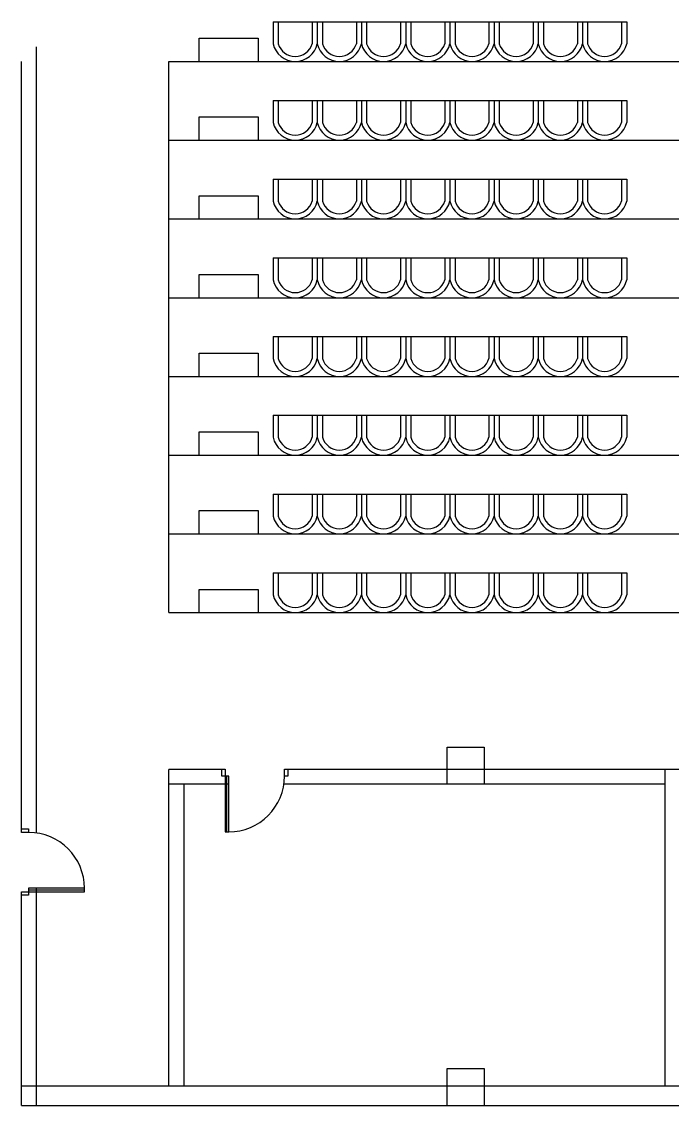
# Model space of a CAD drawing. Header units: millimetres. Extents: x -17017 to 2697, y 1903 to 18260.
# Drawn here: x -16955.748 to -16953.981, y 18226.146 to 18229.085 of the extents above; entities that cross this region are included whole.
import ezdxf

# ---------------------------------------------------------------- set-up
doc = ezdxf.new("R2010")
doc.units = ezdxf.units.MM
for name, color, linetype in [('1', 7, 'Continuous'), ('A-Door', 150, 'Continuous'), ('A-Glaz', 92, 'Continuous'), ('NT', 1, 'Continuous')]:
    doc.layers.add(name, color=color, linetype=linetype)

# ---------------------------------------------------------------- blocks, each defined once
blk = doc.blocks.new('A$C087A3AA9')
at = {"layer": 'A-Door'}
for points in [[(853, 95), (853, 853), (805, 853), (805, 95)], [(47, 95), (47, 0), (0, 0), (0, 95)], [(900, 95), (900, 0), (853, 0), (853, 95)]]:
    blk.add_lwpolyline(points, close=True, dxfattribs=at)
at = {"layer": 'A-Glaz'}
blk.add_line((829, 853), (829, 95), dxfattribs=at)
at = {"layer": 'NT'}
blk.add_arc((805, 95), 758, 90, 180, dxfattribs=at)

msp = doc.modelspace()

# ---------------------------------------------------------------- linework, layer by layer
msp.add_line((-16954.0011, 18227.0576), (-16954.0011, 18226.1981))
at = {"layer": '1'}
for p, q in [((-16955.065, 18229.0855), (-16955.065, 18229.0258)), ((-16955.065, 18229.0855), (-16955.065, 18229.0258)), ((-16955.065, 18229.0855), (-16954.705, 18229.0855)), ((-16955.051, 18229.0855), (-16955.051, 18229.0258)), ((-16954.959, 18229.0855), (-16954.959, 18229.0258)), ((-16954.945, 18229.0855), (-16954.945, 18229.0258)), ((-16954.945, 18229.0855), (-16954.945, 18229.0258)), ((-16954.931, 18229.0855), (-16954.931, 18229.0258)), ((-16954.839, 18229.0855), (-16954.839, 18229.0258)), ((-16954.825, 18229.0855), (-16954.825, 18229.0258)), ((-16954.825, 18229.0855), (-16954.825, 18229.0258)), ((-16954.811, 18229.0855), (-16954.811, 18229.0258)), ((-16954.719, 18229.0855), (-16954.719, 18229.0258)), ((-16954.705, 18229.0855), (-16954.705, 18229.0258)), ((-16954.705, 18229.0855), (-16954.705, 18229.0258)), ((-16954.705, 18229.0855), (-16954.585, 18229.0855)), ((-16954.691, 18229.0855), (-16954.691, 18229.0258)), ((-16954.599, 18229.0855), (-16954.599, 18229.0258)), ((-16954.585, 18229.0855), (-16954.225, 18229.0855)), ((-16954.585, 18229.0855), (-16954.585, 18229.0258)), ((-16954.585, 18229.0855), (-16954.585, 18229.0258)), ((-16954.571, 18229.0855), (-16954.571, 18229.0258)), ((-16954.479, 18229.0855), (-16954.479, 18229.0258)), ((-16954.465, 18229.0855), (-16954.465, 18229.0258)), ((-16954.465, 18229.0855), (-16954.465, 18229.0258)), ((-16954.451, 18229.0855), (-16954.451, 18229.0258)), ((-16954.359, 18229.0855), (-16954.359, 18229.0258)), ((-16954.345, 18229.0855), (-16954.345, 18229.0258)), ((-16954.345, 18229.0855), (-16954.345, 18229.0258)), ((-16954.331, 18229.0855), (-16954.331, 18229.0258)), ((-16954.239, 18229.0855), (-16954.239, 18229.0258)), ((-16954.225, 18229.0855), (-16954.225, 18229.0258)), ((-16954.225, 18229.0855), (-16954.225, 18229.0258)), ((-16954.225, 18229.0855), (-16954.105, 18229.0855)), ((-16954.211, 18229.0855), (-16954.211, 18229.0258)), ((-16954.119, 18229.0855), (-16954.119, 18229.0258)), ((-16954.105, 18229.0855), (-16954.105, 18229.0258)), ((-16954.105, 18229.0855), (-16954.105, 18229.0258)), ((-16955.7076, 18226.885), (-16955.7076, 18229.0175)), ((-16955.7476, 18226.8865), (-16955.7476, 18228.9775)), ((-16955.3476, 18228.9775), (-16946.7206, 18228.9775)), ((-16955.3476, 18227.4828), (-16955.3476, 18228.9775)), ((-16955.065, 18228.872), (-16955.065, 18228.8123)), ((-16955.065, 18228.872), (-16955.065, 18228.8123)), ((-16955.065, 18228.872), (-16954.705, 18228.872)), ((-16955.051, 18228.872), (-16955.051, 18228.8123)), ((-16954.959, 18228.872), (-16954.959, 18228.8123)), ((-16954.945, 18228.872), (-16954.945, 18228.8123)), ((-16954.945, 18228.872), (-16954.945, 18228.8123)), ((-16954.931, 18228.872), (-16954.931, 18228.8123)), ((-16954.839, 18228.872), (-16954.839, 18228.8123)), ((-16954.825, 18228.872), (-16954.825, 18228.8123)), ((-16954.825, 18228.872), (-16954.825, 18228.8123)), ((-16954.811, 18228.872), (-16954.811, 18228.8123)), ((-16954.719, 18228.872), (-16954.719, 18228.8123)), ((-16954.705, 18228.872), (-16954.705, 18228.8123)), ((-16954.705, 18228.872), (-16954.705, 18228.8123)), ((-16954.705, 18228.8719), (-16954.585, 18228.8719)), ((-16954.691, 18228.8719), (-16954.691, 18228.8123)), ((-16954.599, 18228.8719), (-16954.599, 18228.8123)), ((-16954.585, 18228.872), (-16954.225, 18228.872)), ((-16954.585, 18228.872), (-16954.585, 18228.8123)), ((-16954.585, 18228.872), (-16954.585, 18228.8123)), ((-16954.571, 18228.872), (-16954.571, 18228.8123)), ((-16954.479, 18228.872), (-16954.479, 18228.8123)), ((-16954.465, 18228.872), (-16954.465, 18228.8123)), ((-16954.465, 18228.872), (-16954.465, 18228.8123)), ((-16954.451, 18228.872), (-16954.451, 18228.8123)), ((-16954.359, 18228.872), (-16954.359, 18228.8123)), ((-16954.345, 18228.872), (-16954.345, 18228.8123)), ((-16954.345, 18228.872), (-16954.345, 18228.8123)), ((-16954.331, 18228.872), (-16954.331, 18228.8123)), ((-16954.239, 18228.872), (-16954.239, 18228.8123)), ((-16954.225, 18228.872), (-16954.225, 18228.8123)), ((-16954.225, 18228.872), (-16954.225, 18228.8123)), ((-16954.225, 18228.8719), (-16954.105, 18228.8719)), ((-16954.211, 18228.8719), (-16954.211, 18228.8123)), ((-16954.119, 18228.8719), (-16954.119, 18228.8123)), ((-16954.105, 18228.872), (-16954.105, 18228.8123)), ((-16954.105, 18228.872), (-16954.105, 18228.8123)), ((-16955.3476, 18228.764), (-16946.7206, 18228.764)), ((-16955.065, 18228.6584), (-16955.065, 18228.5988)), ((-16955.065, 18228.6584), (-16955.065, 18228.5988)), ((-16955.065, 18228.6584), (-16954.705, 18228.6584)), ((-16955.051, 18228.6584), (-16955.051, 18228.5988)), ((-16954.959, 18228.6584), (-16954.959, 18228.5988)), ((-16954.945, 18228.6584), (-16954.945, 18228.5988)), ((-16954.945, 18228.6584), (-16954.945, 18228.5988)), ((-16954.931, 18228.6584), (-16954.931, 18228.5988)), ((-16954.839, 18228.6584), (-16954.839, 18228.5988)), ((-16954.825, 18228.6584), (-16954.825, 18228.5988)), ((-16954.825, 18228.6584), (-16954.825, 18228.5988)), ((-16954.811, 18228.6584), (-16954.811, 18228.5988)), ((-16954.719, 18228.6584), (-16954.719, 18228.5988)), ((-16954.705, 18228.6584), (-16954.705, 18228.5988)), ((-16954.705, 18228.6584), (-16954.705, 18228.5988)), ((-16954.705, 18228.6584), (-16954.585, 18228.6584)), ((-16954.691, 18228.6584), (-16954.691, 18228.5988)), ((-16954.599, 18228.6584), (-16954.599, 18228.5988)), ((-16954.585, 18228.6584), (-16954.225, 18228.6584)), ((-16954.585, 18228.6584), (-16954.585, 18228.5988)), ((-16954.585, 18228.6584), (-16954.585, 18228.5988)), ((-16954.571, 18228.6584), (-16954.571, 18228.5988)), ((-16954.479, 18228.6584), (-16954.479, 18228.5988)), ((-16954.465, 18228.6584), (-16954.465, 18228.5988)), ((-16954.465, 18228.6584), (-16954.465, 18228.5988)), ((-16954.451, 18228.6584), (-16954.451, 18228.5988)), ((-16954.359, 18228.6584), (-16954.359, 18228.5988)), ((-16954.345, 18228.6584), (-16954.345, 18228.5988)), ((-16954.345, 18228.6584), (-16954.345, 18228.5988)), ((-16954.331, 18228.6584), (-16954.331, 18228.5988)), ((-16954.239, 18228.6584), (-16954.239, 18228.5988)), ((-16954.225, 18228.6584), (-16954.225, 18228.5988)), ((-16954.225, 18228.6584), (-16954.225, 18228.5988)), ((-16954.225, 18228.6584), (-16954.105, 18228.6584)), ((-16954.211, 18228.6584), (-16954.211, 18228.5988)), ((-16954.119, 18228.6584), (-16954.119, 18228.5988)), ((-16954.105, 18228.6584), (-16954.105, 18228.5988)), ((-16954.105, 18228.6584), (-16954.105, 18228.5988)), ((-16955.3476, 18228.5505), (-16946.7206, 18228.5505)), ((-16955.065, 18228.4449), (-16955.065, 18228.3853)), ((-16955.065, 18228.4449), (-16955.065, 18228.3853)), ((-16955.065, 18228.4449), (-16954.705, 18228.4449)), ((-16955.051, 18228.4449), (-16955.051, 18228.3853)), ((-16954.959, 18228.4449), (-16954.959, 18228.3853)), ((-16954.945, 18228.4449), (-16954.945, 18228.3853)), ((-16954.945, 18228.4449), (-16954.945, 18228.3853)), ((-16954.931, 18228.4449), (-16954.931, 18228.3853)), ((-16954.839, 18228.4449), (-16954.839, 18228.3853)), ((-16954.825, 18228.4449), (-16954.825, 18228.3853)), ((-16954.825, 18228.4449), (-16954.825, 18228.3853)), ((-16954.811, 18228.4449), (-16954.811, 18228.3853)), ((-16954.719, 18228.4449), (-16954.719, 18228.3853)), ((-16954.705, 18228.4449), (-16954.705, 18228.3853)), ((-16954.705, 18228.4449), (-16954.705, 18228.3853)), ((-16954.705, 18228.4449), (-16954.585, 18228.4449)), ((-16954.691, 18228.4449), (-16954.691, 18228.3852)), ((-16954.599, 18228.4449), (-16954.599, 18228.3852)), ((-16954.585, 18228.4449), (-16954.225, 18228.4449)), ((-16954.585, 18228.4449), (-16954.585, 18228.3852)), ((-16954.585, 18228.4449), (-16954.585, 18228.3852)), ((-16954.571, 18228.4449), (-16954.571, 18228.3853)), ((-16954.479, 18228.4449), (-16954.479, 18228.3853)), ((-16954.465, 18228.4449), (-16954.465, 18228.3853)), ((-16954.465, 18228.4449), (-16954.465, 18228.3853)), ((-16954.451, 18228.4449), (-16954.451, 18228.3853)), ((-16954.359, 18228.4449), (-16954.359, 18228.3853)), ((-16954.345, 18228.4449), (-16954.345, 18228.3853)), ((-16954.345, 18228.4449), (-16954.345, 18228.3853)), ((-16954.331, 18228.4449), (-16954.331, 18228.3853)), ((-16954.239, 18228.4449), (-16954.239, 18228.3853)), ((-16954.225, 18228.4449), (-16954.225, 18228.3853)), ((-16954.225, 18228.4449), (-16954.225, 18228.3853)), ((-16954.225, 18228.4449), (-16954.105, 18228.4449)), ((-16954.211, 18228.4449), (-16954.211, 18228.3852)), ((-16954.119, 18228.4449), (-16954.119, 18228.3852)), ((-16954.105, 18228.4449), (-16954.105, 18228.3852)), ((-16954.105, 18228.4449), (-16954.105, 18228.3852)), ((-16955.3476, 18228.3369), (-16946.7206, 18228.3369)), ((-16955.065, 18228.2314), (-16955.065, 18228.1717)), ((-16955.065, 18228.2314), (-16955.065, 18228.1717)), ((-16955.065, 18228.2314), (-16954.705, 18228.2314)), ((-16955.051, 18228.2314), (-16955.051, 18228.1717)), ((-16954.959, 18228.2314), (-16954.959, 18228.1717)), ((-16954.945, 18228.2314), (-16954.945, 18228.1717)), ((-16954.945, 18228.2314), (-16954.945, 18228.1717)), ((-16954.931, 18228.2314), (-16954.931, 18228.1717)), ((-16954.839, 18228.2314), (-16954.839, 18228.1717)), ((-16954.825, 18228.2314), (-16954.825, 18228.1717)), ((-16954.825, 18228.2314), (-16954.825, 18228.1717)), ((-16954.811, 18228.2314), (-16954.811, 18228.1717)), ((-16954.719, 18228.2314), (-16954.719, 18228.1717)), ((-16954.705, 18228.2314), (-16954.705, 18228.1717)), ((-16954.705, 18228.2314), (-16954.705, 18228.1717)), ((-16954.705, 18228.2314), (-16954.585, 18228.2314)), ((-16954.691, 18228.2314), (-16954.691, 18228.1717)), ((-16954.599, 18228.2314), (-16954.599, 18228.1717)), ((-16954.585, 18228.2314), (-16954.225, 18228.2314)), ((-16954.585, 18228.2314), (-16954.585, 18228.1717)), ((-16954.585, 18228.2314), (-16954.585, 18228.1717)), ((-16954.571, 18228.2314), (-16954.571, 18228.1717)), ((-16954.479, 18228.2314), (-16954.479, 18228.1717)), ((-16954.465, 18228.2314), (-16954.465, 18228.1717)), ((-16954.465, 18228.2314), (-16954.465, 18228.1717)), ((-16954.451, 18228.2314), (-16954.451, 18228.1717)), ((-16954.359, 18228.2314), (-16954.359, 18228.1717)), ((-16954.345, 18228.2314), (-16954.345, 18228.1717)), ((-16954.345, 18228.2314), (-16954.345, 18228.1717)), ((-16954.331, 18228.2314), (-16954.331, 18228.1717)), ((-16954.239, 18228.2314), (-16954.239, 18228.1717)), ((-16954.225, 18228.2314), (-16954.225, 18228.1717)), ((-16954.225, 18228.2314), (-16954.225, 18228.1717)), ((-16954.225, 18228.2314), (-16954.105, 18228.2314)), ((-16954.211, 18228.2314), (-16954.211, 18228.1717)), ((-16954.119, 18228.2314), (-16954.119, 18228.1717)), ((-16954.105, 18228.2314), (-16954.105, 18228.1717)), ((-16954.105, 18228.2314), (-16954.105, 18228.1717)), ((-16955.3476, 18228.1234), (-16946.7206, 18228.1234)), ((-16955.065, 18228.0179), (-16955.065, 18227.9582)), ((-16955.065, 18228.0178), (-16955.065, 18227.9582)), ((-16955.065, 18228.0178), (-16954.705, 18228.0178)), ((-16955.051, 18228.0178), (-16955.051, 18227.9582)), ((-16954.959, 18228.0178), (-16954.959, 18227.9582)), ((-16954.945, 18228.0179), (-16954.945, 18227.9582)), ((-16954.945, 18228.0179), (-16954.945, 18227.9582)), ((-16954.931, 18228.0178), (-16954.931, 18227.9582)), ((-16954.839, 18228.0178), (-16954.839, 18227.9582)), ((-16954.825, 18228.0179), (-16954.825, 18227.9582)), ((-16954.825, 18228.0179), (-16954.825, 18227.9582)), ((-16954.811, 18228.0178), (-16954.811, 18227.9582)), ((-16954.719, 18228.0178), (-16954.719, 18227.9582)), ((-16954.705, 18228.0179), (-16954.705, 18227.9582)), ((-16954.705, 18228.0179), (-16954.705, 18227.9582)), ((-16954.705, 18228.0178), (-16954.585, 18228.0178)), ((-16954.691, 18228.0178), (-16954.691, 18227.9582)), ((-16954.599, 18228.0178), (-16954.599, 18227.9582)), ((-16954.585, 18228.0179), (-16954.585, 18227.9582)), ((-16954.585, 18228.0178), (-16954.225, 18228.0178)), ((-16954.585, 18228.0178), (-16954.585, 18227.9582)), ((-16954.571, 18228.0178), (-16954.571, 18227.9582)), ((-16954.479, 18228.0178), (-16954.479, 18227.9582)), ((-16954.465, 18228.0179), (-16954.465, 18227.9582)), ((-16954.465, 18228.0179), (-16954.465, 18227.9582)), ((-16954.451, 18228.0178), (-16954.451, 18227.9582)), ((-16954.359, 18228.0178), (-16954.359, 18227.9582)), ((-16954.345, 18228.0179), (-16954.345, 18227.9582)), ((-16954.345, 18228.0179), (-16954.345, 18227.9582)), ((-16954.331, 18228.0178), (-16954.331, 18227.9582)), ((-16954.239, 18228.0178), (-16954.239, 18227.9582)), ((-16954.225, 18228.0179), (-16954.225, 18227.9582)), ((-16954.225, 18228.0179), (-16954.225, 18227.9582)), ((-16954.225, 18228.0178), (-16954.105, 18228.0178)), ((-16954.211, 18228.0178), (-16954.211, 18227.9582)), ((-16954.119, 18228.0178), (-16954.119, 18227.9582)), ((-16954.105, 18228.0178), (-16954.105, 18227.9582)), ((-16954.105, 18228.0178), (-16954.105, 18227.9582)), ((-16955.3476, 18227.9099), (-16946.7206, 18227.9099)), ((-16955.065, 18227.8043), (-16955.065, 18227.7447)), ((-16955.065, 18227.8043), (-16955.065, 18227.7447)), ((-16955.065, 18227.8043), (-16954.705, 18227.8043)), ((-16955.051, 18227.8043), (-16955.051, 18227.7447)), ((-16954.959, 18227.8043), (-16954.959, 18227.7447)), ((-16954.945, 18227.8043), (-16954.945, 18227.7447)), ((-16954.945, 18227.8043), (-16954.945, 18227.7447)), ((-16954.931, 18227.8043), (-16954.931, 18227.7447)), ((-16954.839, 18227.8043), (-16954.839, 18227.7447)), ((-16954.825, 18227.8043), (-16954.825, 18227.7447)), ((-16954.825, 18227.8043), (-16954.825, 18227.7447)), ((-16954.811, 18227.8043), (-16954.811, 18227.7447)), ((-16954.719, 18227.8043), (-16954.719, 18227.7447)), ((-16954.705, 18227.8043), (-16954.705, 18227.7447)), ((-16954.705, 18227.8043), (-16954.705, 18227.7447)), ((-16954.705, 18227.8043), (-16954.585, 18227.8043)), ((-16954.691, 18227.8043), (-16954.691, 18227.7447)), ((-16954.599, 18227.8043), (-16954.599, 18227.7447)), ((-16954.585, 18227.8043), (-16954.225, 18227.8043)), ((-16954.585, 18227.8043), (-16954.585, 18227.7447)), ((-16954.585, 18227.8043), (-16954.585, 18227.7447)), ((-16954.571, 18227.8043), (-16954.571, 18227.7447)), ((-16954.479, 18227.8043), (-16954.479, 18227.7447)), ((-16954.465, 18227.8043), (-16954.465, 18227.7447)), ((-16954.465, 18227.8043), (-16954.465, 18227.7447)), ((-16954.451, 18227.8043), (-16954.451, 18227.7447)), ((-16954.359, 18227.8043), (-16954.359, 18227.7447)), ((-16954.345, 18227.8043), (-16954.345, 18227.7447)), ((-16954.345, 18227.8043), (-16954.345, 18227.7447)), ((-16954.331, 18227.8043), (-16954.331, 18227.7447)), ((-16954.239, 18227.8043), (-16954.239, 18227.7447)), ((-16954.225, 18227.8043), (-16954.225, 18227.7447)), ((-16954.225, 18227.8043), (-16954.225, 18227.7447)), ((-16954.225, 18227.8043), (-16954.105, 18227.8043)), ((-16954.211, 18227.8043), (-16954.211, 18227.7447)), ((-16954.119, 18227.8043), (-16954.119, 18227.7447)), ((-16954.105, 18227.8043), (-16954.105, 18227.7447)), ((-16954.105, 18227.8043), (-16954.105, 18227.7447)), ((-16955.3476, 18227.6964), (-16946.7206, 18227.6964)), ((-16955.065, 18227.5908), (-16955.065, 18227.5311)), ((-16955.065, 18227.5908), (-16955.065, 18227.5312)), ((-16955.065, 18227.5908), (-16954.705, 18227.5908)), ((-16955.051, 18227.5908), (-16955.051, 18227.5312)), ((-16954.959, 18227.5908), (-16954.959, 18227.5312)), ((-16954.945, 18227.5908), (-16954.945, 18227.5312)), ((-16954.945, 18227.5908), (-16954.945, 18227.5312)), ((-16954.931, 18227.5908), (-16954.931, 18227.5312)), ((-16954.839, 18227.5908), (-16954.839, 18227.5312)), ((-16954.825, 18227.5908), (-16954.825, 18227.5312)), ((-16954.825, 18227.5908), (-16954.825, 18227.5312)), ((-16954.811, 18227.5908), (-16954.811, 18227.5312)), ((-16954.719, 18227.5908), (-16954.719, 18227.5312)), ((-16954.705, 18227.5908), (-16954.705, 18227.5312)), ((-16954.705, 18227.5908), (-16954.705, 18227.5312)), ((-16954.705, 18227.5908), (-16954.585, 18227.5908)), ((-16954.691, 18227.5908), (-16954.691, 18227.5311)), ((-16954.599, 18227.5908), (-16954.599, 18227.5311)), ((-16954.585, 18227.5908), (-16954.225, 18227.5908)), ((-16954.585, 18227.5908), (-16954.585, 18227.5311)), ((-16954.585, 18227.5908), (-16954.585, 18227.5311)), ((-16954.571, 18227.5908), (-16954.571, 18227.5312)), ((-16954.479, 18227.5908), (-16954.479, 18227.5312)), ((-16954.465, 18227.5908), (-16954.465, 18227.5312)), ((-16954.465, 18227.5908), (-16954.465, 18227.5312)), ((-16954.451, 18227.5908), (-16954.451, 18227.5312)), ((-16954.359, 18227.5908), (-16954.359, 18227.5312)), ((-16954.345, 18227.5908), (-16954.345, 18227.5312)), ((-16954.345, 18227.5908), (-16954.345, 18227.5312)), ((-16954.331, 18227.5908), (-16954.331, 18227.5312)), ((-16954.239, 18227.5908), (-16954.239, 18227.5312)), ((-16954.225, 18227.5908), (-16954.225, 18227.5312)), ((-16954.225, 18227.5908), (-16954.225, 18227.5312)), ((-16954.225, 18227.5908), (-16954.105, 18227.5908)), ((-16954.211, 18227.5908), (-16954.211, 18227.5311)), ((-16954.119, 18227.5908), (-16954.119, 18227.5311)), ((-16954.105, 18227.5908), (-16954.105, 18227.5311)), ((-16954.105, 18227.5908), (-16954.105, 18227.5311)), ((-16955.3476, 18227.4828), (-16946.7206, 18227.4828)), ((-16955.3476, 18226.1981), (-16955.3476, 18227.0576)), ((-16955.1951, 18227.0576), (-16955.3476, 18227.0576)), ((-16953.9611, 18227.0576), (-16955.034, 18227.0576)), ((-16955.1856, 18227.0176), (-16955.3476, 18227.0176)), ((-16955.3077, 18227.0176), (-16955.3077, 18226.1981)), ((-16954.0011, 18227.0176), (-16955.0356, 18227.0176)), ((-16955.7476, 18226.1463), (-16955.7476, 18226.7254)), ((-16955.7076, 18226.1463), (-16955.7076, 18226.7349)), ((-16945.5579, 18226.1981), (-16955.7476, 18226.1981)), ((-16955.7476, 18226.1463), (-16945.5179, 18226.1463))]:
    msp.add_line(p, q, dxfattribs=at)
for points in [[(-16955.2653, 18228.9775), (-16955.2653, 18229.0405), (-16955.1059, 18229.0405), (-16955.1059, 18228.9775)], [(-16955.2653, 18228.764), (-16955.2653, 18228.827), (-16955.1059, 18228.827), (-16955.1059, 18228.764)], [(-16955.2653, 18228.5505), (-16955.2653, 18228.6135), (-16955.1059, 18228.6135), (-16955.1059, 18228.5505)], [(-16955.2653, 18228.3369), (-16955.2653, 18228.4), (-16955.1059, 18228.4), (-16955.1059, 18228.3369)], [(-16955.2653, 18228.1234), (-16955.2653, 18228.1864), (-16955.1059, 18228.1864), (-16955.1059, 18228.1234)], [(-16955.2653, 18227.9099), (-16955.2653, 18227.9729), (-16955.1059, 18227.9729), (-16955.1059, 18227.9099)], [(-16955.2653, 18227.6964), (-16955.2653, 18227.7594), (-16955.1059, 18227.7594), (-16955.1059, 18227.6964)], [(-16955.2653, 18227.4828), (-16955.2653, 18227.5458), (-16955.1059, 18227.5458), (-16955.1059, 18227.4828)], [(-16954.5921, 18227.0176), (-16954.5921, 18227.1176), (-16954.4921, 18227.1176), (-16954.4921, 18227.0176)], [(-16954.5921, 18226.1463), (-16954.5921, 18226.2463), (-16954.4921, 18226.2463), (-16954.4921, 18226.1463)]]:
    msp.add_lwpolyline(points, dxfattribs=at)
for centre, radius, start, end in [((-16955.005, 18229.0389), 0.0614, 192.3013, 347.6987), ((-16955.005, 18229.0391), 0.0479, 196.121, 343.879), ((-16954.885, 18229.0389), 0.0614, 192.3013, 347.6987), ((-16954.885, 18229.0391), 0.0479, 196.121, 343.879), ((-16954.765, 18229.0389), 0.0614, 192.3013, 347.6987), ((-16954.765, 18229.0391), 0.0479, 196.121, 343.879), ((-16954.645, 18229.0389), 0.0614, 192.3013, 347.6987), ((-16954.645, 18229.0391), 0.0479, 196.121, 343.879), ((-16954.525, 18229.0389), 0.0614, 192.3013, 347.6987), ((-16954.525, 18229.0391), 0.0479, 196.121, 343.879), ((-16954.405, 18229.0389), 0.0614, 192.3013, 347.6987), ((-16954.405, 18229.0391), 0.0479, 196.121, 343.879), ((-16954.285, 18229.0389), 0.0614, 192.3013, 347.6987), ((-16954.285, 18229.0391), 0.0479, 196.121, 343.879), ((-16954.165, 18229.0389), 0.0614, 192.3013, 347.6987), ((-16954.165, 18229.0391), 0.0479, 196.121, 343.879), ((-16955.005, 18228.8254), 0.0614, 192.3013, 347.6987), ((-16955.005, 18228.8256), 0.0479, 196.121, 343.879), ((-16954.885, 18228.8254), 0.0614, 192.3013, 347.6987), ((-16954.885, 18228.8256), 0.0479, 196.121, 343.879), ((-16954.765, 18228.8254), 0.0614, 192.3013, 347.6987), ((-16954.765, 18228.8256), 0.0479, 196.121, 343.879), ((-16954.645, 18228.8254), 0.0614, 192.3013, 347.6987), ((-16954.645, 18228.8256), 0.0479, 196.121, 343.879), ((-16954.525, 18228.8254), 0.0614, 192.3013, 347.6987), ((-16954.525, 18228.8256), 0.0479, 196.121, 343.879), ((-16954.405, 18228.8254), 0.0614, 192.3013, 347.6987), ((-16954.405, 18228.8256), 0.0479, 196.121, 343.879), ((-16954.285, 18228.8254), 0.0614, 192.3013, 347.6987), ((-16954.285, 18228.8256), 0.0479, 196.121, 343.879), ((-16954.165, 18228.8254), 0.0614, 192.3013, 347.6987), ((-16954.165, 18228.8256), 0.0479, 196.121, 343.879), ((-16955.005, 18228.6119), 0.0614, 192.3013, 347.6987), ((-16955.005, 18228.6121), 0.0479, 196.121, 343.879), ((-16954.885, 18228.6119), 0.0614, 192.3013, 347.6987), ((-16954.885, 18228.6121), 0.0479, 196.121, 343.879), ((-16954.765, 18228.6119), 0.0614, 192.3013, 347.6987), ((-16954.765, 18228.6121), 0.0479, 196.121, 343.879), ((-16954.645, 18228.6119), 0.0614, 192.3013, 347.6987), ((-16954.645, 18228.6121), 0.0479, 196.121, 343.879), ((-16954.525, 18228.6119), 0.0614, 192.3013, 347.6987), ((-16954.525, 18228.6121), 0.0479, 196.121, 343.879), ((-16954.405, 18228.6119), 0.0614, 192.3013, 347.6987), ((-16954.405, 18228.6121), 0.0479, 196.121, 343.879), ((-16954.285, 18228.6119), 0.0614, 192.3013, 347.6987), ((-16954.285, 18228.6121), 0.0479, 196.121, 343.879), ((-16954.165, 18228.6119), 0.0614, 192.3013, 347.6987), ((-16954.165, 18228.6121), 0.0479, 196.121, 343.879), ((-16955.005, 18228.3983), 0.0614, 192.3013, 347.6987), ((-16955.005, 18228.3986), 0.0479, 196.121, 343.879), ((-16954.885, 18228.3983), 0.0614, 192.3013, 347.6987), ((-16954.885, 18228.3986), 0.0479, 196.121, 343.879), ((-16954.765, 18228.3983), 0.0614, 192.3013, 347.6987), ((-16954.765, 18228.3986), 0.0479, 196.121, 343.879), ((-16954.525, 18228.3983), 0.0614, 192.3013, 347.6987), ((-16954.525, 18228.3986), 0.0479, 196.121, 343.879), ((-16954.405, 18228.3983), 0.0614, 192.3013, 347.6987), ((-16954.405, 18228.3986), 0.0479, 196.121, 343.879), ((-16954.285, 18228.3983), 0.0614, 192.3013, 347.6987), ((-16954.285, 18228.3986), 0.0479, 196.121, 343.879), ((-16954.645, 18228.3983), 0.0614, 192.3013, 347.6987), ((-16954.645, 18228.3985), 0.0479, 196.121, 343.879), ((-16954.165, 18228.3983), 0.0614, 192.3013, 347.6987), ((-16954.165, 18228.3985), 0.0479, 196.121, 343.879), ((-16955.005, 18228.1848), 0.0614, 192.3013, 347.6987), ((-16955.005, 18228.185), 0.0479, 196.121, 343.879), ((-16954.885, 18228.1848), 0.0614, 192.3013, 347.6987), ((-16954.885, 18228.185), 0.0479, 196.121, 343.879), ((-16954.765, 18228.1848), 0.0614, 192.3013, 347.6987), ((-16954.765, 18228.185), 0.0479, 196.121, 343.879), ((-16954.645, 18228.1848), 0.0614, 192.3013, 347.6987), ((-16954.645, 18228.185), 0.0479, 196.121, 343.879), ((-16954.525, 18228.1848), 0.0614, 192.3013, 347.6987), ((-16954.525, 18228.185), 0.0479, 196.121, 343.879), ((-16954.405, 18228.1848), 0.0614, 192.3013, 347.6987), ((-16954.405, 18228.185), 0.0479, 196.121, 343.879), ((-16954.285, 18228.1848), 0.0614, 192.3013, 347.6987), ((-16954.285, 18228.185), 0.0479, 196.121, 343.879), ((-16954.165, 18228.1848), 0.0614, 192.3013, 347.6987), ((-16954.165, 18228.185), 0.0479, 196.121, 343.879), ((-16955.005, 18227.9713), 0.0614, 192.3013, 347.6987), ((-16955.005, 18227.9715), 0.0479, 196.121, 343.879), ((-16954.885, 18227.9713), 0.0614, 192.3013, 347.6987), ((-16954.885, 18227.9715), 0.0479, 196.121, 343.879), ((-16954.765, 18227.9713), 0.0614, 192.3013, 347.6987), ((-16954.765, 18227.9715), 0.0479, 196.121, 343.879), ((-16954.645, 18227.9713), 0.0614, 192.3013, 347.6987), ((-16954.645, 18227.9715), 0.0479, 196.121, 343.879), ((-16954.525, 18227.9713), 0.0614, 192.3013, 347.6987), ((-16954.525, 18227.9715), 0.0479, 196.121, 343.879), ((-16954.405, 18227.9713), 0.0614, 192.3013, 347.6987), ((-16954.405, 18227.9715), 0.0479, 196.121, 343.879), ((-16954.285, 18227.9713), 0.0614, 192.3013, 347.6987), ((-16954.285, 18227.9715), 0.0479, 196.121, 343.879), ((-16954.165, 18227.9713), 0.0614, 192.3013, 347.6987), ((-16954.165, 18227.9715), 0.0479, 196.121, 343.879), ((-16955.005, 18227.7578), 0.0614, 192.3013, 347.6987), ((-16955.005, 18227.758), 0.0479, 196.121, 343.879), ((-16954.885, 18227.7578), 0.0614, 192.3013, 347.6987), ((-16954.885, 18227.758), 0.0479, 196.121, 343.879), ((-16954.765, 18227.7578), 0.0614, 192.3013, 347.6987), ((-16954.765, 18227.758), 0.0479, 196.121, 343.879), ((-16954.645, 18227.7577), 0.0614, 192.3013, 347.6987), ((-16954.645, 18227.758), 0.0479, 196.121, 343.879), ((-16954.525, 18227.7578), 0.0614, 192.3013, 347.6987), ((-16954.525, 18227.758), 0.0479, 196.121, 343.879), ((-16954.405, 18227.7578), 0.0614, 192.3013, 347.6987), ((-16954.405, 18227.758), 0.0479, 196.121, 343.879), ((-16954.285, 18227.7578), 0.0614, 192.3013, 347.6987), ((-16954.285, 18227.758), 0.0479, 196.121, 343.879), ((-16954.165, 18227.7577), 0.0614, 192.3013, 347.6987), ((-16954.165, 18227.758), 0.0479, 196.121, 343.879), ((-16955.005, 18227.5442), 0.0614, 192.3013, 347.6987), ((-16955.005, 18227.5444), 0.0479, 196.121, 343.879), ((-16954.885, 18227.5442), 0.0614, 192.3013, 347.6987), ((-16954.885, 18227.5444), 0.0479, 196.121, 343.879), ((-16954.765, 18227.5442), 0.0614, 192.3013, 347.6987), ((-16954.765, 18227.5444), 0.0479, 196.121, 343.879), ((-16954.645, 18227.5442), 0.0614, 192.3013, 347.6987), ((-16954.645, 18227.5444), 0.0479, 196.121, 343.879), ((-16954.525, 18227.5442), 0.0614, 192.3013, 347.6987), ((-16954.525, 18227.5444), 0.0479, 196.121, 343.879), ((-16954.405, 18227.5442), 0.0614, 192.3013, 347.6987), ((-16954.405, 18227.5444), 0.0479, 196.121, 343.879), ((-16954.285, 18227.5442), 0.0614, 192.3013, 347.6987), ((-16954.285, 18227.5444), 0.0479, 196.121, 343.879), ((-16954.165, 18227.5442), 0.0614, 192.3013, 347.6987), ((-16954.165, 18227.5444), 0.0479, 196.121, 343.879)]:
    msp.add_arc(centre, radius, start, end, dxfattribs=at)

# ---------------------------------------------------------------- block references
at = {"layer": '1', "color": 0, "xscale": 0.0002, "yscale": 0.0002, "zscale": 0.0002}
for p, rotation in [((-16955.0246, 18227.0585), 180), ((-16955.7476, 18226.896), 270)]:
    msp.add_blockref('A$C087A3AA9', p, dxfattribs=dict(at, rotation=rotation))

doc.saveas('drawing.dxf')
